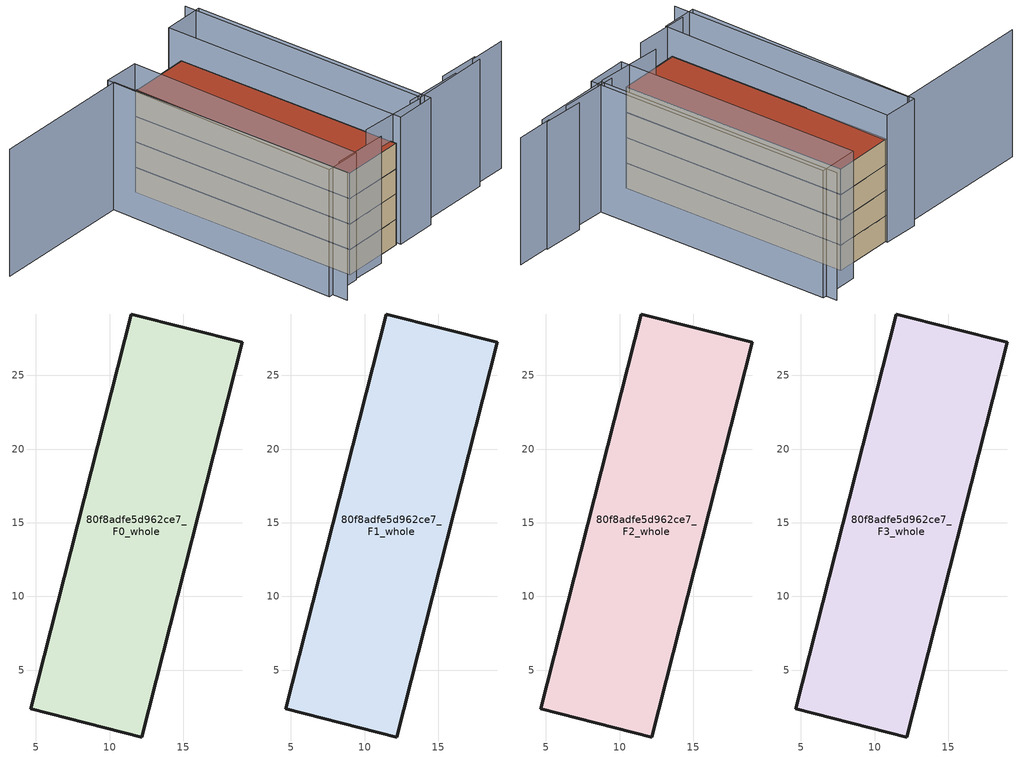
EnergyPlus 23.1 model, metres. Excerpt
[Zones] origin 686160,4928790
80f8adfe5d962ce7_F0_whole
 floor ground (EU_floor_Construction): 12.18,0.46 19.02,27.25 11.47,29.17 4.64,2.38 z0
 wall outside (EU_wall_Construction): 11.47,29.17 19.02,27.25 12.18,0.46 4.64,2.38 11.47,29.17 z0:3
80f8adfe5d962ce7_F1_whole
 floor to 80f8adfe5d962ce7_F0_whole (EU_floor_Construction): 12.18,0.46 19.02,27.25 11.47,29.17 4.64,2.38 z3
 wall outside (EU_wall_Construction): 11.47,29.17 19.02,27.25 12.18,0.46 4.64,2.38 11.47,29.17 z3:6
80f8adfe5d962ce7_F2_whole
 floor to 80f8adfe5d962ce7_F1_whole (EU_floor_Construction): 12.18,0.46 19.02,27.25 11.47,29.17 4.64,2.38 z6
 wall outside (EU_wall_Construction): 11.47,29.17 19.02,27.25 12.18,0.46 4.64,2.38 11.47,29.17 z6:9
80f8adfe5d962ce7_F3_whole
 floor to 80f8adfe5d962ce7_F2_whole (EU_floor_Construction): 12.18,0.46 19.02,27.25 11.47,29.17 4.64,2.38 z9
 wall outside (EU_wall_Construction): 11.47,29.17 19.02,27.25 12.18,0.46 4.64,2.38 11.47,29.17 z9:12
 roof outside (EU_roof_Construction): 19.02,27.25 12.18,0.46 4.64,2.38 11.47,29.17 z12
shading: 21.86,-0.58 26.72,-2.04 / 15.9,0.49 22.92,-1.57 / 8.77,2.3 16.68,-0.24 / 1.61,2.26 8.15,0.38 / 30.74,-3.3 26.2,-2.06 / 26.55,-2.68 17.02,-0.22 / 17.02,-0.22 24.63,29.24 / -9.27,34.23 7.53,29.82 / 7.53,29.82 -0.14,0.63 / 12.46,0.03 19.86,29.04 / 19.86,29.04 24.73,27.8 / 24.73,27.8 17.33,-1.21 / 17.33,-1.21 12.46,0.03 / 11.83,29.34 4,1.4 / 4,1.4 -0.24,2.59 / -0.24,2.59 7.59,30.53 / 7.59,30.53 11.83,29.34 z0:15
[Building]
EU S2 Campaign: North Axis=0; Terrain=City; Solar Distribution=FullExterior
[Site:Location]
Bologna: Latitude=44.5; Longitude=11.25; Time Zone=1; Elevation=37
[SizingPeriod:WeatherFileDays]
AnnualSizingPeriod: Begin Month=1; Begin Day of Month=1; End Month=12; End Day of Month=31; Day of Week for Start Day=Monday; Use Weather File Daylight Saving Period=No; Use Weather File Rain and Snow Indicators=No
[MATERIAL]
EU_InternalMass_Material: Roughness=MediumRough; Thickness=0.1; Conductivity=1; Density=1800; Specific Heat=900; Thermal Absorptance=0.9; Solar Absorptance=0.7; Visible Absorptance=0.7
[MATERIAL:NOMASS] Roughness=MediumRough; Thermal Absorptance=0.9; Solar Absorptance=0.7; Visible Absorptance=0.7
Name | Thermal Resistance
EU_wall_NoMass | 0.937881
EU_roof_NoMass | 0.548572
EU_floor_NoMass | 0.71348
[CONSTRUCTION]
EU_wall_Construction: EU_wall_NoMass
EU_roof_Construction: EU_roof_NoMass
EU_floor_Construction: EU_floor_NoMass
EU_InternalMass_Construction: EU_InternalMass_Material
[ZONE] Type=1; Multiplier=1; Ceiling Height=autocalculate; Volume=645.677; Floor Area=autocalculate; Part of Total Floor Area=Yes
80f8adfe5d962ce7_F0_whole; 80f8adfe5d962ce7_F1_whole; 80f8adfe5d962ce7_F2_whole; 80f8adfe5d962ce7_F3_whole
[INTERNALMASS] Construction=EU_InternalMass_Construction; Surface Area=215.226
Name | Zone or ZoneList
80f8adfe5d962ce7_F0_whole_EU_InternalMass | 80f8adfe5d962ce7_F0_whole
80f8adfe5d962ce7_F1_whole_EU_InternalMass | 80f8adfe5d962ce7_F1_whole
80f8adfe5d962ce7_F2_whole_EU_InternalMass | 80f8adfe5d962ce7_F2_whole
80f8adfe5d962ce7_F3_whole_EU_InternalMass | 80f8adfe5d962ce7_F3_whole
[OTHEREQUIPMENT] Fuel Type=Electricity; Design Level Calculation Method=Watts/Area; Power per Zone Floor Area=1; Fraction Latent=0; Fraction Radiant=0; Fraction Lost=0; Carbon Dioxide Generation Rate=0; EndUse Subcategory=EU_Step8_InternalGains
Name | Zone or ZoneList or Space or SpaceList | Schedule
EU_Step8_InternalGain_80f8adfe5d962ce7_F0_whole_f000 | 80f8adfe5d962ce7_F0_whole | EU_Step8_GainSchedule_80f8adfe5d962ce7_F0_whole_f000
EU_Step8_InternalGain_80f8adfe5d962ce7_F1_whole_f000 | 80f8adfe5d962ce7_F1_whole | EU_Step8_GainSchedule_80f8adfe5d962ce7_F1_whole_f000
EU_Step8_InternalGain_80f8adfe5d962ce7_F2_whole_f000 | 80f8adfe5d962ce7_F2_whole | EU_Step8_GainSchedule_80f8adfe5d962ce7_F2_whole_f000
EU_Step8_InternalGain_80f8adfe5d962ce7_F3_whole_f000 | 80f8adfe5d962ce7_F3_whole | EU_Step8_GainSchedule_80f8adfe5d962ce7_F3_whole_f000
[ZONEVENTILATION:DESIGNFLOWRATE] Schedule=EU_AlwaysOn; Design Flow Rate Calculation Method=AirChanges/Hour; Air Changes per Hour=0.687892; Ventilation Type=Natural; Fan Pressure Rise=0; Fan Total Efficiency=1; Constant Term Coefficient=1; Temperature Term Coefficient=0; Velocity Term Coefficient=0; Velocity Squared Term Coefficient=0; Minimum Indoor Temperature=-100; Maximum Indoor Temperature=100; Delta Temperature=-100; Minimum Outdoor Temperature=-100; Maximum Outdoor Temperature=100; Maximum Wind Speed=40
Name | Zone or ZoneList or Space or SpaceList
EU_ConstantAir_80f8adfe5d962ce7_F0_whole | 80f8adfe5d962ce7_F0_whole
EU_ConstantAir_80f8adfe5d962ce7_F1_whole | 80f8adfe5d962ce7_F1_whole
EU_ConstantAir_80f8adfe5d962ce7_F2_whole | 80f8adfe5d962ce7_F2_whole
EU_ConstantAir_80f8adfe5d962ce7_F3_whole | 80f8adfe5d962ce7_F3_whole
[HVACTEMPLATE:THERMOSTAT] Constant Heating Setpoint=20; Constant Cooling Setpoint=50
EU_HeatOnly_80f8adfe5d962ce7_F0_whole; EU_HeatOnly_80f8adfe5d962ce7_F1_whole; EU_HeatOnly_80f8adfe5d962ce7_F2_whole; EU_HeatOnly_80f8adfe5d962ce7_F3_whole
[HVACTEMPLATE:ZONE:IDEALLOADSAIRSYSTEM] System Availability Schedule=EU_AlwaysOn; Maximum Heating Supply Air Temperature=50; Minimum Cooling Supply Air Temperature=13; Maximum Heating Supply Air Humidity Ratio=0.0156; Minimum Cooling Supply Air Humidity Ratio=0.0077; Heating Limit=NoLimit; Cooling Limit=NoLimit; Heating Availability Schedule=EU_AlwaysOn; Cooling Availability Schedule=EU_CoolingOff; Dehumidification Control Type=ConstantSensibleHeatRatio; Cooling Sensible Heat Ratio=0.7; Dehumidification Setpoint=60; Humidification Control Type=None; Humidification Setpoint=30; Outdoor Air Method=None; Outdoor Air Flow Rate per Person=0.00944; Outdoor Air Flow Rate per Zone Floor Area=0; Outdoor Air Flow Rate per Zone=0; Demand Controlled Ventilation Type=None; Outdoor Air Economizer Type=NoEconomizer; Heat Recovery Type=None; Sensible Heat Recovery Effectiveness=0.7; Latent Heat Recovery Effectiveness=0.65
Name | Template Thermostat
80f8adfe5d962ce7_F0_whole | EU_HeatOnly_80f8adfe5d962ce7_F0_whole
80f8adfe5d962ce7_F1_whole | EU_HeatOnly_80f8adfe5d962ce7_F1_whole
80f8adfe5d962ce7_F2_whole | EU_HeatOnly_80f8adfe5d962ce7_F2_whole
80f8adfe5d962ce7_F3_whole | EU_HeatOnly_80f8adfe5d962ce7_F3_whole
[SIZING:ZONE] Zone Cooling Design Supply Air Temperature Input Method=SupplyAirTemperature; Zone Cooling Design Supply Air Temperature=13; Zone Heating Design Supply Air Temperature Input Method=SupplyAirTemperature; Zone Heating Design Supply Air Temperature=50; Zone Cooling Design Supply Air Humidity Ratio=0.008; Zone Heating Design Supply Air Humidity Ratio=0.008; Cooling Design Air Flow Method=DesignDay; Cooling Design Air Flow Rate=0; Cooling Minimum Air Flow per Zone Floor Area=0.000762; Cooling Minimum Air Flow=0; Cooling Minimum Air Flow Fraction=0.2; Heating Design Air Flow Method=DesignDay; Heating Design Air Flow Rate=0; Heating Maximum Air Flow per Zone Floor Area=0.002032; Heating Maximum Air Flow=0.141576; Heating Maximum Air Flow Fraction=0.3; Account for Dedicated Outdoor Air System=No; Dedicated Outdoor Air System Control Strategy=NeutralSupplyAir; Dedicated Outdoor Air Low Setpoint Temperature for Design=autosize; Dedicated Outdoor Air High Setpoint Temperature for Design=autosize; Zone Load Sizing Method=Sensible Load Only No Latent Load; Zone Latent Cooling Design Supply Air Humidity Ratio Input Method=HumidityRatioDifference; Zone Cooling Design Supply Air Humidity Ratio Difference=0.005; Zone Latent Heating Design Supply Air Humidity Ratio Input Method=HumidityRatioDifference; Zone Humidification Design Supply Air Humidity Ratio Difference=0.005
80f8adfe5d962ce7_F0_whole; 80f8adfe5d962ce7_F1_whole; 80f8adfe5d962ce7_F2_whole; 80f8adfe5d962ce7_F3_whole
[SCHEDULE:CONSTANT]
Name | Hourly Value
EU_AlwaysOn | 1
EU_CoolingOff | 0
[SCHEDULE:FILE] Column Number=1; Rows to Skip at Top=0; Number of Hours of Data=8760; Column Separator=Comma; Interpolate to Timestep=No; Minutes per Item=60; Adjust Schedule for Daylight Savings=Yes
Name | File
EU_Step8_GainSchedule_80f8adfe5d962ce7_F0_whole_f000 | ../../schedules/80f8adfe5d962ce7/80f8adfe5d962ce7_F0_whole_f000_gain.csv
EU_Step8_GainSchedule_80f8adfe5d962ce7_F1_whole_f000 | ../../schedules/80f8adfe5d962ce7/80f8adfe5d962ce7_F1_whole_f000_gain.csv
EU_Step8_GainSchedule_80f8adfe5d962ce7_F2_whole_f000 | ../../schedules/80f8adfe5d962ce7/80f8adfe5d962ce7_F2_whole_f000_gain.csv
EU_Step8_GainSchedule_80f8adfe5d962ce7_F3_whole_f000 | ../../schedules/80f8adfe5d962ce7/80f8adfe5d962ce7_F3_whole_f000_gain.csv
